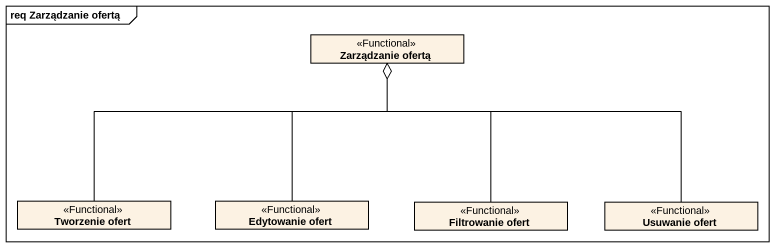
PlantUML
@startuml
mainframe req Zarządzanie ofertą
hide circle
hide empty members
class "Zarządzanie ofertą" as Zarządzanie_ofertą <<Functional>>
class "Tworzenie ofert" as Tworzenie_ofert <<Functional>>
class "Edytowanie ofert" as Edytowanie_ofert <<Functional>>
class "Filtrowanie ofert" as Filtrowanie_ofert <<Functional>>
class "Usuwanie ofert" as Usuwanie_ofert <<Functional>>
Tworzenie_ofert -right-o Zarządzanie_ofertą
Edytowanie_ofert -up-o Zarządzanie_ofertą
Filtrowanie_ofert -up-o Zarządzanie_ofertą
Usuwanie_ofert -left-o Zarządzanie_ofertą
@enduml
